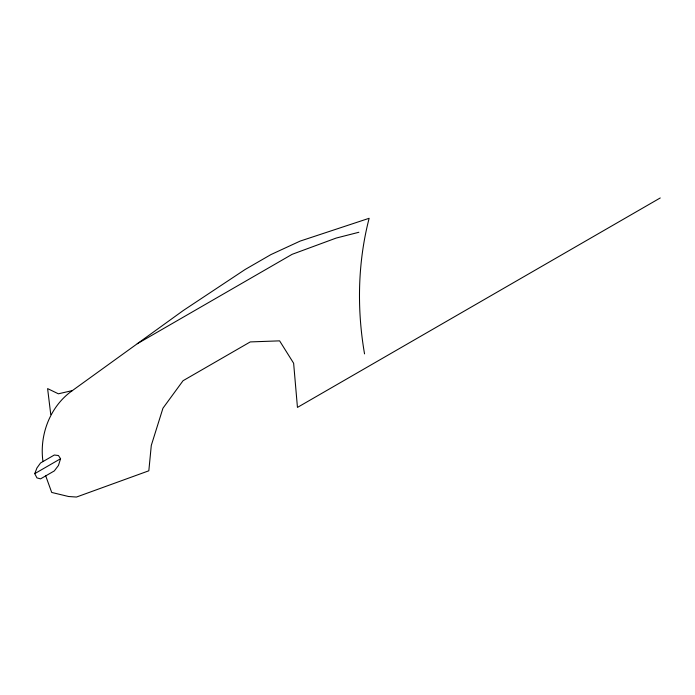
<?xml version="1.0" encoding="UTF-8"?>
<svg xmlns="http://www.w3.org/2000/svg" width="695" height="695" viewBox="0 0 695 695"><rect width="100%" height="100%" fill="white"/><g stroke="black" fill="none" stroke-linecap="round" stroke-linejoin="round"><path stroke-width="1.04" d="M60.561 458.735L58.45 465.468L54.314 470.915L40.553 478.864L36.939 477.891L34.75 473.643L36.939 467.952L40.553 462.966L54.314 455.017L58.45 455.529L60.561 458.735L34.75 473.643M364.545 353.885C356.77 309.032 357.708 262.423 369.141 218.291L300.144 241.095L270.963 254.57L245.153 269.478L183.367 310.457L72.376 390.59C50.04 406.28 39.215 434.931 42.968 461.567M137.263 343.738L292.143 254.318L336.18 238.064L358.872 232.269M660.25 197.953L297.451 407.409L293.629 363.233L279.607 340.854L250.252 341.923L183.046 380.721L162.951 408.208L151.293 445.408L148.826 470.793L76.467 497.047L68.553 496.508L51.708 492.442L45.714 475.884M72.376 390.59L58.371 393.804L47.608 388.601L50.752 414.455"/></g></svg>
